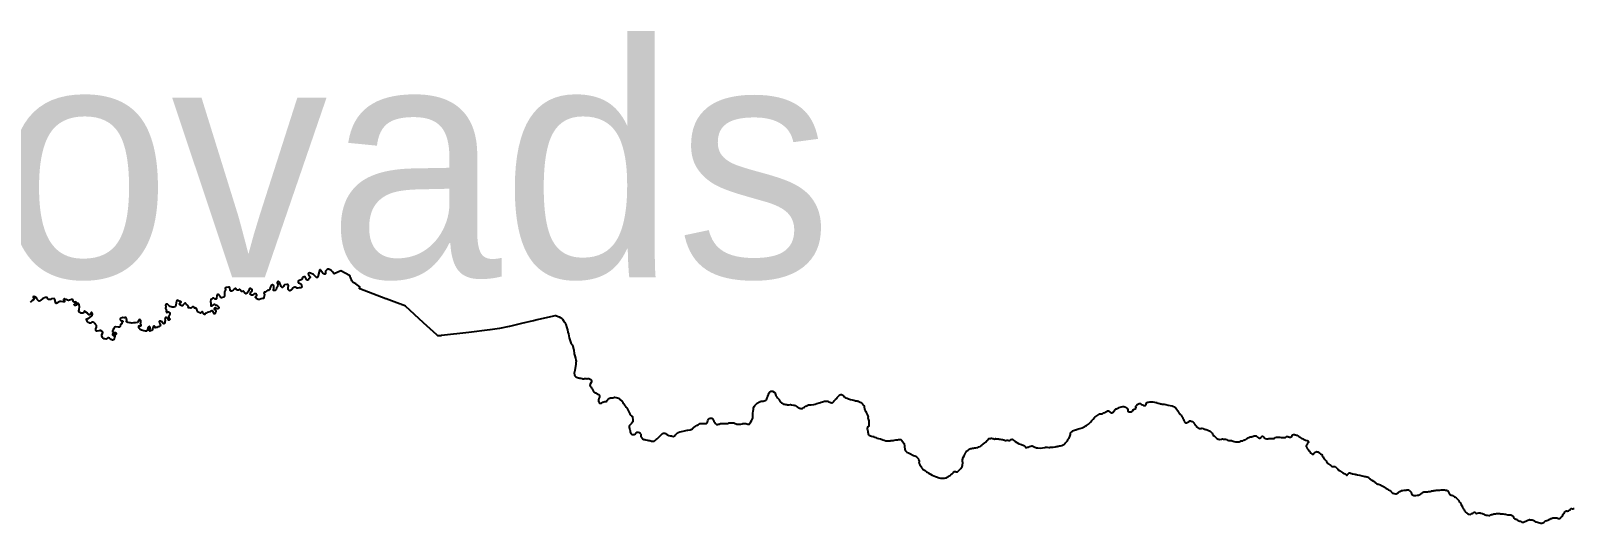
# Model space of a CAD drawing. Extents: x 293476 to 779698, y 145469 to 460400.
# Drawn here: x 377808 to 412090, y 250137 to 261069 of the extents above; entities that cross this region are included whole.
import ezdxf

# ---------------------------------------------------------------- set-up
doc = ezdxf.new("R2010")
doc.units = 0
doc.layers.add('Level 31', color=7, linetype='Continuous')
doc.layers.add('Level 57', color=7, linetype='Continuous')

msp = doc.modelspace()

# ---------------------------------------------------------------- linework, layer by layer
at = {"layer": 'Level 31'}
for points in [[(389470, 254746), (389451, 254742), (389451, 254742), (389420, 254735), (389417, 254734), (389415, 254734), (389058, 254651), (389056, 254650), (389054, 254650), (388974, 254631), (388972, 254631), (388969, 254630), (388709, 254570), (388707, 254569), (388705, 254569), (388437, 254507), (388435, 254506), (388433, 254505), (388219, 254457), (388217, 254456), (388215, 254456), (388007, 254432), (388005, 254431), (388002, 254431), (388002, 254431), (387536, 254373), (386930, 254302), (386912, 254300), (386854, 254294), (386852, 254294), (386850, 254295), (386850, 254295), (386824, 254317), (386529, 254583), (386128, 254957), (386098, 254971), (386036, 254996), (386030, 255001), (385998, 255005), (385996, 255005), (385993, 255006), (385697, 255119), (385695, 255120), (385693, 255121), (385114, 255342), (385111, 255343), (385109, 255344), (385105, 255345), (385114, 255387), (385023, 255450), (385023, 255450), (384969, 255479), (384959, 255490), (384941, 255515), (384932, 255540), (384918, 255560), (384912, 255586), (384902, 255599), (384900, 255620), (384896, 255621), (384894, 255627), (384891, 255627), (384891, 255632), (384891, 255634), (384888, 255634), (384888, 255634), (384886, 255635), (384886, 255635), (384884, 255636), (384692, 255743), (384546, 255671), (384503, 255723), (384491, 255736), (384482, 255746), (384475, 255752), (384458, 255763), (384449, 255767), (384434, 255772), (384422, 255775), (384402, 255776), (384391, 255771), (384382, 255765), (384353, 255730), (384350, 255715), (384351, 255696), (384349, 255673), (384344, 255666), (384330, 255665), (384312, 255670), (384292, 255689), (384245, 255755), (384239, 255759), (384229, 255761), (384220, 255757), (384216, 255751), (384193, 255633), (384181, 255603), (384174, 255594), (384164, 255591), (384152, 255593), (384110, 255639), (384084, 255657), (384019, 255689), (383995, 255692), (383983, 255691), (383975, 255688), (383971, 255677), (383974, 255661), (384008, 255617), (384013, 255607), (384013, 255598), (384006, 255584), (383989, 255573), (383984, 255568), (383968, 255538), (383962, 255533), (383954, 255532), (383934, 255549), (383926, 255566), (383912, 255593), (383901, 255604), (383877, 255607), (383858, 255603), (383849, 255599), (383843, 255591), (383837, 255572), (383834, 255554), (383829, 255545), (383815, 255538), (383769, 255527), (383758, 255521), (383749, 255514), (383742, 255496), (383748, 255481), (383755, 255475), (383777, 255466), (383803, 255451), (383809, 255445), (383815, 255435), (383820, 255422), (383824, 255378), (383822, 255367), (383814, 255362), (383801, 255365), (383793, 255362), (383778, 255363), (383766, 255362), (383737, 255358), (383735, 255357), (383735, 255357), (383732, 255356), (383732, 255356), (383730, 255356), (383730, 255356), (383728, 255356), (383721, 255355), (383700, 255367), (383682, 255375), (383670, 255377), (383650, 255373), (383640, 255368), (383631, 255360), (383607, 255328), (383593, 255313), (383573, 255300), (383564, 255297), (383557, 255298), (383547, 255303), (383539, 255310), (383526, 255329), (383524, 255359), (383529, 255411), (383522, 255426), (383512, 255438), (383504, 255440), (383492, 255439), (383441, 255428), (383428, 255414), (383417, 255392), (383408, 255379), (383398, 255369), (383391, 255367), (383379, 255374), (383372, 255384), (383366, 255395), (383346, 255455), (383340, 255467), (383324, 255490), (383315, 255498), (383306, 255502), (383294, 255501), (383284, 255494), (383281, 255489), (383281, 255472), (383292, 255434), (383289, 255394), (383285, 255383), (383265, 255353), (383258, 255329), (383248, 255317), (383225, 255302), (383211, 255300), (383201, 255303), (383197, 255313), (383198, 255328), (383205, 255355), (383207, 255373), (383206, 255389), (383203, 255400), (383193, 255420), (383186, 255427), (383173, 255429), (383158, 255424), (383145, 255415), (383136, 255402), (383130, 255387), (383126, 255359), (383119, 255336), (383113, 255325), (383099, 255308), (383094, 255306), (383080, 255310), (383071, 255308), (383047, 255294), (383023, 255267), (383001, 255266), (382992, 255263), (382987, 255259), (382985, 255253), (382985, 255243), (382994, 255217), (382994, 255205), (382986, 255150), (382980, 255134), (382974, 255126), (382966, 255122), (382951, 255124), (382927, 255121), (382886, 255104), (382870, 255102), (382856, 255104), (382844, 255111), (382830, 255121), (382822, 255133), (382805, 255141), (382796, 255150), (382794, 255157), (382795, 255163), (382807, 255173), (382825, 255186), (382829, 255191), (382828, 255207), (382823, 255217), (382817, 255222), (382803, 255227), (382771, 255226), (382752, 255218), (382734, 255203), (382724, 255201), (382706, 255203), (382694, 255208), (382688, 255215), (382682, 255228), (382684, 255243), (382695, 255264), (382716, 255284), (382720, 255294), (382723, 255311), (382722, 255323), (382716, 255333), (382695, 255351), (382682, 255351), (382672, 255346), (382652, 255314), (382640, 255289), (382611, 255245), (382600, 255234), (382584, 255229), (382574, 255233), (382561, 255244), (382537, 255276), (382529, 255285), (382521, 255286), (382495, 255280), (382489, 255281), (382479, 255285), (382472, 255293), (382458, 255319), (382452, 255324), (382442, 255326), (382434, 255324), (382417, 255311), (382395, 255313), (382377, 255322), (382366, 255340), (382362, 255344), (382357, 255344), (382338, 255338), (382325, 255332), (382302, 255313), (382279, 255298), (382264, 255292), (382252, 255292), (382240, 255297), (382236, 255303), (382225, 255368), (382220, 255377), (382209, 255380), (382196, 255380), (382154, 255372), (382133, 255366), (382127, 255361), (382124, 255356), (382125, 255348), (382137, 255329), (382133, 255318), (382109, 255276), (382106, 255245), (382108, 255181), (382103, 255170), (382093, 255158), (382046, 255138), (382023, 255157), (381977, 255211), (381967, 255216), (381959, 255215), (381946, 255208), (381940, 255198), (381931, 255126), (381928, 255117), (381923, 255109), (381905, 255110), (381892, 255120), (381875, 255130), (381857, 255132), (381846, 255127), (381826, 255113), (381807, 255106), (381803, 255101), (381796, 255057), (381805, 255019), (381803, 254979), (381808, 254962), (381815, 254960), (381832, 254966), (381865, 254987), (381878, 254998), (381888, 255001), (381898, 254995), (381908, 254981), (381928, 254975), (381957, 254960), (381975, 254944), (381981, 254936), (381982, 254924), (381980, 254909), (381976, 254902), (381970, 254898), (381954, 254897), (381928, 254901), (381897, 254916), (381891, 254915), (381885, 254910), (381880, 254899), (381881, 254891), (381883, 254887), (381908, 254865), (381916, 254843), (381915, 254835), (381906, 254805), (381901, 254797), (381891, 254788), (381886, 254785), (381880, 254788), (381858, 254836), (381849, 254846), (381837, 254850), (381826, 254850), (381808, 254844), (381785, 254827), (381753, 254822), (381722, 254813), (381701, 254800), (381689, 254791), (381673, 254773), (381661, 254769), (381650, 254778), (381638, 254794), (381631, 254820), (381621, 254828), (381612, 254830), (381606, 254828), (381601, 254825), (381587, 254807), (381575, 254803), (381560, 254806), (381521, 254821), (381515, 254827), (381512, 254847), (381503, 254849), (381499, 254852), (381499, 254868), (381494, 254878), (381487, 254903), (381481, 254911), (381473, 254916), (381449, 254911), (381440, 254912), (381420, 254938), (381414, 254941), (381404, 254942), (381395, 254938), (381374, 254917), (381358, 254911), (381321, 254915), (381309, 254922), (381301, 254934), (381306, 254952), (381301, 254964), (381288, 254976), (381264, 254991), (381253, 255004), (381247, 255016), (381239, 255021), (381229, 255022), (381219, 255018), (381187, 254975), (381178, 254966), (381171, 254962), (381159, 254963), (381120, 254984), (381115, 254987), (381113, 254993), (381114, 255016), (381126, 255033), (381135, 255039), (381147, 255043), (381148, 255047), (381147, 255053), (381139, 255061), (381117, 255062), (381088, 255075), (381075, 255085), (381058, 255084), (381048, 255078), (381039, 255060), (381035, 255031), (381029, 254977), (381021, 254951), (381009, 254941), (380982, 254935), (380966, 254933), (380948, 254935), (380924, 254940), (380904, 254948), (380880, 254962), (380858, 254982), (380848, 254996), (380842, 254999), (380834, 255000), (380820, 254997), (380805, 254989), (380802, 254979), (380802, 254969), (380807, 254955), (380809, 254943), (380807, 254934), (380801, 254921), (380800, 254909), (380813, 254886), (380816, 254875), (380818, 254855), (380814, 254840), (380816, 254831), (380824, 254820), (380833, 254816), (380841, 254819), (380859, 254832), (380864, 254832), (380870, 254827), (380875, 254818), (380884, 254812), (380892, 254792), (380892, 254777), (380887, 254761), (380871, 254734), (380868, 254718), (380874, 254697), (380892, 254671), (380893, 254665), (380891, 254656), (380882, 254644), (380875, 254643), (380867, 254644), (380856, 254653), (380847, 254680), (380830, 254698), (380816, 254704), (380803, 254703), (380798, 254700), (380788, 254689), (380784, 254678), (380788, 254634), (380785, 254612), (380787, 254593), (380786, 254580), (380784, 254575), (380779, 254570), (380763, 254565), (380747, 254574), (380732, 254594), (380721, 254604), (380686, 254621), (380675, 254623), (380666, 254621), (380657, 254613), (380657, 254602), (380662, 254590), (380668, 254582), (380678, 254565), (380683, 254550), (380685, 254534), (380682, 254517), (380665, 254502), (380653, 254498), (380639, 254499), (380627, 254493), (380613, 254482), (380585, 254478), (380569, 254472), (380566, 254473), (380564, 254477), (380569, 254489), (380565, 254507), (380555, 254514), (380545, 254514), (380536, 254509), (380525, 254492), (380520, 254478), (380512, 254443), (380506, 254431), (380488, 254417), (380462, 254405), (380451, 254403), (380441, 254406), (380439, 254411), (380455, 254462), (380457, 254482), (380454, 254493), (380451, 254499), (380442, 254502), (380432, 254501), (380418, 254492), (380413, 254487), (380400, 254434), (380391, 254416), (380375, 254403), (380357, 254401), (380317, 254405), (380263, 254421), (380236, 254439), (380211, 254464), (380206, 254489), (380205, 254509), (380207, 254518), (380211, 254520), (380219, 254522), (380246, 254517), (380255, 254523), (380259, 254535), (380257, 254544), (380243, 254559), (380242, 254565), (380249, 254596), (380252, 254624), (380247, 254638), (380232, 254652), (380218, 254656), (380211, 254654), (380205, 254649), (380185, 254599), (380173, 254592), (380132, 254585), (380087, 254582), (380051, 254580), (380024, 254582), (380024, 254582), (380004, 254584), (379960, 254594), (379931, 254607), (379929, 254622), (379943, 254637), (379941, 254653), (379935, 254664), (379935, 254676), (379931, 254684), (379923, 254693), (379910, 254701), (379900, 254703), (379889, 254694), (379883, 254693), (379847, 254700), (379835, 254699), (379808, 254686), (379793, 254668), (379790, 254660), (379790, 254652), (379796, 254641), (379803, 254635), (379820, 254628), (379829, 254626), (379845, 254627), (379849, 254620), (379847, 254611), (379838, 254603), (379831, 254593), (379826, 254560), (379821, 254554), (379806, 254553), (379798, 254546), (379790, 254506), (379777, 254492), (379766, 254489), (379757, 254490), (379689, 254499), (379678, 254495), (379652, 254462), (379627, 254423), (379619, 254406), (379618, 254395), (379622, 254388), (379630, 254383), (379644, 254378), (379674, 254374), (379685, 254370), (379692, 254363), (379704, 254348), (379706, 254341), (379705, 254333), (379697, 254325), (379685, 254324), (379641, 254348), (379630, 254345), (379623, 254337), (379620, 254330), (379622, 254321), (379636, 254305), (379646, 254304), (379660, 254308), (379671, 254302), (379673, 254291), (379667, 254270), (379658, 254226), (379653, 254216), (379648, 254211), (379637, 254205), (379628, 254203), (379618, 254203), (379595, 254213), (379551, 254244), (379531, 254254), (379516, 254251), (379494, 254230), (379481, 254226), (379449, 254229), (379435, 254233), (379405, 254249), (379396, 254261), (379383, 254297), (379381, 254308), (379384, 254323), (379407, 254365), (379408, 254371), (379403, 254381), (379393, 254393), (379357, 254417), (379348, 254417), (379326, 254410), (379277, 254402), (379269, 254403), (379260, 254411), (379253, 254423), (379250, 254441), (379253, 254455), (379267, 254488), (379267, 254520), (379263, 254527), (379251, 254538), (379244, 254549), (379227, 254569), (379207, 254589), (379187, 254597), (379172, 254600), (379163, 254599), (379156, 254596), (379142, 254580), (379129, 254578), (379111, 254580), (379100, 254583), (379084, 254592), (379066, 254610), (379057, 254624), (379050, 254641), (379045, 254668), (379047, 254674), (379051, 254677), (379065, 254682), (379079, 254680), (379091, 254683), (379157, 254735), (379167, 254751), (379177, 254780), (379173, 254797), (379162, 254813), (379154, 254817), (379148, 254815), (379140, 254803), (379126, 254770), (379119, 254765), (379110, 254767), (379096, 254766), (379088, 254768), (379077, 254785), (379063, 254797), (379009, 254839), (378999, 254844), (378992, 254843), (378988, 254839), (378974, 254810), (378965, 254803), (378945, 254799), (378921, 254801), (378908, 254805), (378892, 254814), (378882, 254823), (378878, 254828), (378875, 254837), (378874, 254855), (378878, 254871), (378886, 254949), (378883, 254976), (378877, 254987), (378857, 255012), (378837, 255021), (378833, 255017), (378832, 254993), (378828, 254983), (378824, 254980), (378801, 254971), (378793, 254970), (378784, 254970), (378774, 254977), (378771, 254983), (378772, 254989), (378810, 255030), (378815, 255038), (378815, 255042), (378812, 255046), (378807, 255048), (378788, 255045), (378769, 255047), (378755, 255051), (378750, 255056), (378747, 255063), (378744, 255091), (378738, 255097), (378728, 255101), (378709, 255101), (378694, 255097), (378669, 255087), (378644, 255082), (378623, 255087), (378591, 255105), (378580, 255107), (378557, 255118), (378550, 255119), (378544, 255115), (378536, 255103), (378553, 255075), (378555, 255061), (378552, 255053), (378527, 255053), (378482, 255061), (378453, 255061), (378437, 255055), (378415, 255043), (378385, 255021), (378368, 255018), (378362, 255020), (378360, 255023), (378337, 255107), (378331, 255117), (378325, 255122), (378269, 255118), (378246, 255106), (378229, 255101), (378215, 255101), (378205, 255105), (378188, 255119), (378176, 255136), (378166, 255145), (378155, 255150), (378135, 255150), (378113, 255142), (378075, 255123), (378028, 255092), (378008, 255075), (377998, 255070), (377991, 255070), (377977, 255073), (377960, 255086), (377951, 255100), (377937, 255131), (377923, 255148), (377894, 255162), (377872, 255167), (377861, 255160), (377859, 255154), (377860, 255150), (377885, 255131), (377885, 255124), (377876, 255106), (377867, 255098), (377829, 255076), (377811, 255062), (377790, 255043)], [(389470, 254746), (389520, 254725), (389541, 254716), (389577, 254697), (389599, 254683), (389618, 254663), (389655, 254609), (389669, 254590), (389688, 254545), (389712, 254477), (389728, 254428), (389739, 254379), (389747, 254340), (389756, 254300), (389769, 254253), (389779, 254211), (389789, 254184), (389813, 254122), (389829, 254099), (389842, 254082), (389845, 254070), (389848, 254056), (389852, 254034), (389853, 254024), (389861, 254009), (389864, 254000), (389867, 253987), (389871, 253960), (389876, 253922), (389878, 253895), (389892, 253854), (389905, 253804), (389916, 253757), (389918, 253736), (389916, 253695), (389915, 253687), (389911, 253660), (389910, 253646), (389908, 253638), (389905, 253611), (389900, 253578), (389892, 253529), (389883, 253499), (389880, 253471), (389880, 253454), (389881, 253443), (389885, 253424), (389891, 253408), (389904, 253393), (389912, 253387), (389927, 253380), (389948, 253371), (389970, 253361), (389973, 253361), (389986, 253360), (389995, 253359), (390022, 253355), (390057, 253348), (390070, 253345), (390075, 253344), (390088, 253344), (390097, 253345), (390106, 253347), (390119, 253349), (390146, 253346), (390163, 253345), (390183, 253349), (390193, 253349), (390206, 253347), (390219, 253345), (390233, 253337), (390248, 253324), (390257, 253315), (390262, 253307), (390263, 253297), (390263, 253288), (390263, 253280), (390259, 253272), (390251, 253257), (390231, 253223), (390229, 253219), (390228, 253211), (390227, 253202), (390228, 253195), (390229, 253191), (390235, 253180), (390251, 253153), (390264, 253137), (390275, 253117), (390289, 253090), (390296, 253076), (390301, 253070), (390313, 253056), (390330, 253042), (390337, 253038), (390352, 253033), (390359, 253030), (390372, 253024), (390382, 253016), (390393, 253008), (390400, 253003), (390404, 252999), (390424, 252992), (390425, 252992), (390433, 252981), (390437, 252974), (390438, 252973), (390439, 252947), (390438, 252930), (390435, 252922), (390428, 252904), (390421, 252892), (390419, 252887), (390417, 252873), (390418, 252854), (390419, 252842), (390425, 252822), (390428, 252817), (390432, 252809), (390440, 252804), (390453, 252801), (390460, 252800), (390477, 252801), (390492, 252807), (390517, 252822), (390539, 252832), (390560, 252838), (390566, 252838), (390575, 252838), (390588, 252839), (390591, 252840), (390601, 252849), (390607, 252857), (390613, 252864), (390621, 252875), (390634, 252892), (390638, 252896), (390645, 252901), (390659, 252909), (390673, 252913), (390687, 252916), (390735, 252920), (390755, 252929), (390771, 252934), (390775, 252934), (390800, 252930), (390811, 252927), (390841, 252920), (390880, 252901), (390885, 252894), (390890, 252888), (390894, 252883), (390899, 252878), (390905, 252873), (390918, 252865), (390925, 252858), (390935, 252846), (390947, 252832), (390961, 252814), (390975, 252790), (390979, 252782), (390986, 252770), (390993, 252757), (391001, 252749), (391007, 252742), (391016, 252732), (391035, 252712), (391046, 252698), (391055, 252685), (391070, 252655), (391082, 252626), (391089, 252611), (391103, 252580), (391113, 252564), (391136, 252537), (391153, 252521), (391166, 252509), (391169, 252502), (391171, 252482), (391179, 252441), (391182, 252415), (391182, 252411), (391178, 252393), (391177, 252389), (391171, 252377), (391153, 252351), (391128, 252328), (391111, 252314), (391104, 252305), (391099, 252297), (391095, 252286), (391096, 252277), (391099, 252263), (391105, 252237), (391107, 252228), (391111, 252215), (391117, 252189), (391119, 252180), (391122, 252167), (391128, 252140), (391133, 252132), (391136, 252127), (391143, 252117), (391149, 252111), (391159, 252106), (391166, 252104), (391187, 252102), (391196, 252103), (391207, 252105), (391222, 252113), (391239, 252123), (391251, 252135), (391264, 252147), (391272, 252155), (391280, 252158), (391286, 252158), (391301, 252158), (391327, 252152), (391331, 252149), (391336, 252138), (391345, 252125), (391355, 252116), (391360, 252107), (391362, 252099), (391361, 252089), (391360, 252072), (391360, 252059), (391364, 252049), (391371, 252040), (391379, 252029), (391389, 252019), (391397, 252012), (391412, 252003), (391426, 251997), (391445, 251991), (391468, 251986), (391497, 251982), (391515, 251978), (391536, 251973), (391554, 251969), (391579, 251961), (391588, 251958), (391601, 251956), (391624, 251954), (391628, 251955), (391637, 251957), (391650, 251960), (391674, 251972), (391684, 251980), (391699, 251991), (391722, 252009), (391744, 252029), (391767, 252051), (391781, 252067), (391798, 252083), (391803, 252089), (391816, 252104), (391822, 252112), (391832, 252121), (391839, 252125), (391847, 252131), (391855, 252135), (391869, 252137), (391881, 252136), (391891, 252133), (391903, 252125), (391934, 252105), (391967, 252087), (391983, 252083), (392006, 252079), (392034, 252073), (392042, 252072), (392050, 252069), (392053, 252066), (392080, 252060), (392088, 252062), (392101, 252068), (392108, 252072), (392120, 252086), (392126, 252093), (392135, 252103), (392153, 252123), (392173, 252141), (392179, 252145), (392187, 252149), (392224, 252163), (392262, 252171), (392300, 252178), (392328, 252187), (392358, 252195), (392390, 252202), (392404, 252205), (392444, 252209), (392457, 252210), (392469, 252213), (392480, 252218), (392490, 252222), (392505, 252234), (392511, 252242), (392518, 252250), (392525, 252256), (392530, 252260), (392536, 252264), (392562, 252280), (392586, 252296), (392609, 252310), (392617, 252315), (392628, 252322), (392651, 252336), (392659, 252341), (392671, 252347), (392683, 252350), (392698, 252349), (392729, 252347), (392758, 252346), (392782, 252346), (392807, 252349), (392816, 252353), (392830, 252364), (392836, 252376), (392848, 252414), (392855, 252428), (392859, 252443), (392862, 252449), (392878, 252459), (392901, 252470), (392916, 252466), (392926, 252468), (392935, 252466), (392947, 252460), (392960, 252443), (392973, 252419), (392982, 252401), (393003, 252371), (393015, 252353), (393029, 252334), (393032, 252332), (393040, 252328), (393053, 252326), (393063, 252326), (393079, 252331), (393088, 252334), (393100, 252338), (393126, 252346), (393157, 252350), (393231, 252349), (393278, 252349), (393294, 252353), (393319, 252361), (393331, 252363), (393338, 252364), (393362, 252363), (393389, 252361), (393405, 252364), (393427, 252363), (393438, 252359), (393453, 252351), (393472, 252340), (393489, 252336), (393517, 252332), (393536, 252332), (393549, 252333), (393576, 252337), (393609, 252345), (393624, 252351), (393641, 252352), (393662, 252351), (393692, 252349), (393709, 252345), (393735, 252338), (393744, 252336), (393757, 252333), (393760, 252332), (393770, 252332), (393777, 252343), (393782, 252351), (393789, 252363), (393803, 252386), (393822, 252421), (393836, 252454), (393842, 252473), (393846, 252495), (393848, 252515), (393846, 252557), (393846, 252570), (393855, 252630), (393860, 252661), (393862, 252689), (393869, 252710), (393875, 252729), (393892, 252751), (393904, 252764), (393924, 252783), (393945, 252799), (393957, 252807), (393964, 252812), (393987, 252826), (393998, 252834), (394006, 252838), (394012, 252841), (394031, 252847), (394045, 252848), (394076, 252844), (394096, 252852), (394118, 252861), (394132, 252867), (394139, 252875), (394154, 252896), (394166, 252918), (394173, 252936), (394176, 252952), (394181, 252970), (394193, 252997), (394212, 253031), (394225, 253051), (394229, 253058), (394236, 253063), (394244, 253067), (394259, 253069), (394272, 253068), (394286, 253064), (394320, 253048), (394337, 253037), (394343, 253029), (394345, 253018), (394351, 252994), (394355, 252974), (394359, 252964), (394368, 252949), (394376, 252940), (394395, 252921), (394401, 252915), (394411, 252905), (394427, 252883), (394432, 252876), (394440, 252865), (394455, 252843), (394468, 252824), (394475, 252818), (394485, 252809), (394507, 252798), (394523, 252788), (394537, 252782), (394555, 252777), (394578, 252774), (394600, 252768), (394616, 252766), (394633, 252765), (394656, 252766), (394682, 252768), (394708, 252764), (394749, 252757), (394767, 252753), (394786, 252746), (394805, 252734), (394834, 252717), (394881, 252690), (394891, 252687), (394910, 252684), (394937, 252683), (394950, 252686), (394959, 252689), (394982, 252702), (394993, 252710), (395000, 252716), (395021, 252733), (395045, 252745), (395053, 252749), (395066, 252754), (395085, 252761), (395091, 252763), (395100, 252764), (395113, 252765), (395140, 252767), (395203, 252773), (395227, 252778), (395269, 252791), (395317, 252809), (395350, 252819), (395367, 252823), (395392, 252828), (395438, 252842), (395460, 252844), (395465, 252843), (395479, 252843), (395488, 252843), (395515, 252842), (395527, 252837), (395535, 252833), (395559, 252820), (395569, 252816), (395580, 252813), (395598, 252810), (395608, 252811), (395614, 252813), (395619, 252816), (395627, 252823), (395636, 252831), (395642, 252837), (395652, 252853), (395658, 252860), (395668, 252868), (395673, 252873), (395686, 252888), (395692, 252895), (395701, 252905), (395718, 252926), (395740, 252952), (395753, 252966), (395767, 252974), (395783, 252984), (395799, 252990), (395815, 252990), (395829, 252988), (395841, 252981), (395856, 252966), (395877, 252944), (395895, 252926), (395912, 252917), (395939, 252910), (395972, 252900), (396016, 252886), (396049, 252875), (396089, 252864), (396115, 252857), (396128, 252855), (396137, 252855), (396154, 252855), (396162, 252854), (396164, 252853), (396176, 252847), (396184, 252844), (396209, 252833), (396230, 252823), (396245, 252814), (396266, 252798), (396285, 252783), (396299, 252767), (396312, 252748), (396318, 252735), (396320, 252724), (396320, 252712), (396324, 252684), (396325, 252670), (396342, 252639), (396356, 252618), (396364, 252595), (396390, 252534), (396401, 252511), (396405, 252498), (396406, 252490), (396403, 252479), (396400, 252466), (396405, 252454), (396417, 252429), (396424, 252409), (396425, 252400), (396426, 252382), (396426, 252373), (396426, 252360), (396426, 252347), (396424, 252333), (396422, 252324), (396420, 252311), (396419, 252303), (396413, 252285), (396404, 252274), (396396, 252265), (396391, 252258), (396388, 252248), (396388, 252234), (396393, 252212), (396398, 252181), (396403, 252153), (396408, 252136), (396411, 252120), (396421, 252101), (396431, 252092), (396463, 252075), (396483, 252066), (396510, 252063), (396532, 252062), (396542, 252057), (396558, 252047), (396576, 252037), (396597, 252027), (396608, 252022), (396634, 252016), (396678, 252007), (396734, 251987), (396766, 251976), (396797, 251968), (396830, 251961), (396864, 251961), (396891, 251967), (396899, 251968), (396913, 251970), (396940, 251971), (396949, 251972), (396962, 251973), (396988, 251980), (397021, 251983), (397057, 251989), (397084, 251993), (397098, 251996), (397113, 251996), (397121, 251995), (397133, 251992), (397146, 251982), (397157, 251973), (397173, 251951), (397199, 251915), (397206, 251904), (397209, 251893), (397212, 251863), (397215, 251821), (397219, 251795), (397223, 251771), (397224, 251767), (397227, 251762), (397230, 251754), (397235, 251745), (397241, 251738), (397270, 251716), (397301, 251697), (397347, 251675), (397363, 251666), (397377, 251657), (397385, 251652), (397397, 251647), (397418, 251641), (397443, 251632), (397460, 251624), (397482, 251609), (397489, 251603), (397498, 251593), (397515, 251572), (397521, 251565), (397528, 251554), (397529, 251553), (397537, 251528), (397539, 251519), (397538, 251508), (397537, 251500), (397536, 251493), (397536, 251484), (397537, 251479), (397543, 251460), (397547, 251448), (397555, 251433), (397576, 251401), (397588, 251381), (397606, 251356), (397627, 251330), (397645, 251318), (397671, 251302), (397687, 251290), (397704, 251277), (397719, 251266), (397737, 251255), (397831, 251199), (397867, 251186), (397901, 251173), (397929, 251162), (397987, 251145), (398013, 251139), (398064, 251134), (398104, 251137), (398131, 251142), (398139, 251144), (398152, 251149), (398158, 251152), (398176, 251162), (398183, 251167), (398195, 251173), (398216, 251190), (398226, 251197), (398235, 251202), (398244, 251207), (398271, 251229), (398290, 251245), (398305, 251264), (398312, 251273), (398321, 251281), (398333, 251284), (398341, 251285), (398348, 251284), (398359, 251279), (398368, 251273), (398391, 251275), (398412, 251295), (398444, 251331), (398466, 251350), (398483, 251372), (398493, 251394), (398502, 251420), (398504, 251433), (398505, 251442), (398509, 251469), (398510, 251482), (398508, 251491), (398505, 251504), (398505, 251518), (398506, 251543), (398516, 251593), (398538, 251631), (398546, 251647), (398552, 251664), (398565, 251690), (398581, 251714), (398591, 251729), (398603, 251743), (398630, 251760), (398651, 251778), (398666, 251786), (398685, 251792), (398702, 251794), (398728, 251799), (398737, 251801), (398750, 251804), (398771, 251808), (398777, 251809), (398786, 251810), (398799, 251812), (398826, 251815), (398841, 251820), (398867, 251831), (398896, 251842), (398908, 251850), (398920, 251860), (398933, 251868), (398942, 251874), (398963, 251891), (398969, 251897), (398998, 251918), (399009, 251928), (399025, 251941), (399035, 251949), (399047, 251960), (399053, 251969), (399060, 251980), (399065, 251987), (399080, 252010), (399090, 252018), (399099, 252018), (399126, 252019), (399138, 252024), (399153, 252021), (399164, 252017), (399188, 252013), (399213, 252005), (399226, 252011), (399234, 252013), (399253, 252008), (399266, 252008), (399291, 252008), (399302, 252007), (399317, 252002), (399326, 252001), (399340, 251999), (399366, 251995), (399375, 251994), (399389, 251992), (399415, 251988), (399424, 251986), (399437, 251982), (399455, 251974), (399462, 251973), (399471, 251975), (399484, 251978), (399485, 251979), (399511, 251976), (399533, 251973), (399544, 251973), (399561, 251981), (399572, 251990), (399577, 251994), (399580, 251996), (399585, 251997), (399605, 252000), (399620, 251996), (399629, 251989), (399647, 251974), (399663, 251959), (399674, 251951), (399710, 251930), (399749, 251907), (399764, 251900), (399812, 251880), (399865, 251858), (399878, 251851), (399887, 251839), (399899, 251824), (399901, 251822), (399906, 251820), (399924, 251820), (399938, 251821), (399947, 251823), (399961, 251826), (399973, 251829), (399986, 251833), (399994, 251836), (400020, 251844), (400042, 251852), (400046, 251852), (400055, 251853), (400066, 251848), (400080, 251837), (400089, 251833), (400097, 251829), (400109, 251824), (400135, 251815), (400143, 251812), (400179, 251807), (400239, 251803), (400281, 251806), (400330, 251818), (400348, 251823), (400369, 251825), (400386, 251824), (400422, 251818), (400433, 251817), (400453, 251821), (400487, 251823), (400515, 251824), (400560, 251831), (400585, 251837), (400611, 251841), (400620, 251843), (400634, 251845), (400660, 251850), (400669, 251851), (400682, 251854), (400708, 251861), (400755, 251881), (400764, 251886), (400777, 251895), (400785, 251904), (400793, 251920), (400812, 251941), (400833, 251968), (400844, 251987), (400849, 251997), (400856, 252008), (400871, 252026), (400882, 252046), (400887, 252060), (400902, 252102), (400901, 252130), (400905, 252142), (400915, 252154), (400930, 252170), (400943, 252179), (400950, 252183), (400988, 252198), (401013, 252207), (401022, 252210), (401034, 252215), (401060, 252222), (401069, 252225), (401082, 252229), (401108, 252236), (401161, 252251), (401193, 252266), (401217, 252280), (401241, 252296), (401259, 252307), (401299, 252335), (401318, 252353), (401350, 252381), (401378, 252414), (401404, 252444), (401436, 252480), (401445, 252489), (401462, 252502), (401528, 252551), (401546, 252562), (401552, 252562), (401561, 252563), (401574, 252564), (401599, 252566), (401601, 252567), (401610, 252569), (401622, 252574), (401646, 252587), (401679, 252603), (401687, 252609), (401716, 252625), (401726, 252630), (401736, 252633), (401750, 252633), (401763, 252627), (401776, 252612), (401790, 252600), (401800, 252594), (401816, 252589), (401828, 252590), (401834, 252592), (401847, 252602), (401866, 252624), (401891, 252659), (401908, 252673), (401920, 252675), (401929, 252677), (401937, 252681), (401951, 252687), (401965, 252698), (401977, 252704), (402025, 252719), (402064, 252727), (402090, 252725), (402108, 252721), (402115, 252717), (402123, 252712), (402134, 252704), (402157, 252690), (402165, 252685), (402170, 252673), (402174, 252662), (402175, 252647), (402176, 252635), (402178, 252624), (402183, 252618), (402202, 252610), (402211, 252609), (402233, 252606), (402251, 252609), (402267, 252616), (402290, 252632), (402295, 252640), (402296, 252652), (402298, 252657), (402305, 252662), (402317, 252667), (402342, 252678), (402350, 252683), (402357, 252694), (402358, 252698), (402356, 252721), (402355, 252731), (402366, 252749), (402385, 252769), (402395, 252777), (402411, 252785), (402426, 252791), (402433, 252792), (402448, 252793), (402458, 252791), (402462, 252788), (402469, 252778), (402473, 252775), (402498, 252763), (402526, 252752), (402541, 252747), (402567, 252748), (402577, 252753), (402581, 252766), (402583, 252778), (402585, 252791), (402587, 252802), (402595, 252814), (402604, 252817), (402617, 252821), (402633, 252825), (402662, 252831), (402684, 252834), (402714, 252832), (402734, 252830), (402770, 252821), (402800, 252815), (402817, 252814), (402825, 252811), (402851, 252801), (402877, 252794), (402886, 252792), (402899, 252789), (402926, 252784), (402934, 252782), (402948, 252780), (402975, 252777), (402982, 252776), (403018, 252769), (403075, 252758), (403116, 252749), (403157, 252739), (403179, 252731), (403211, 252717), (403220, 252712), (403233, 252704), (403252, 252681), (403265, 252662), (403284, 252634), (403297, 252612), (403304, 252601), (403312, 252591), (403328, 252563), (403338, 252552), (403358, 252531), (403369, 252518), (403375, 252506), (403383, 252491), (403389, 252482), (403395, 252465), (403398, 252457), (403407, 252444), (403410, 252438), (403417, 252419), (403420, 252411), (403425, 252398), (403433, 252385), (403442, 252378), (403449, 252372), (403461, 252366), (403462, 252366), (403477, 252364), (403487, 252367), (403491, 252369), (403526, 252390), (403536, 252396), (403549, 252406), (403562, 252410), (403574, 252407), (403585, 252402), (403603, 252392), (403625, 252378), (403633, 252372), (403645, 252360), (403666, 252334), (403680, 252314), (403695, 252299), (403711, 252279), (403720, 252269), (403728, 252263), (403741, 252255), (403755, 252246), (403771, 252241), (403783, 252240), (403806, 252242), (403820, 252243), (403846, 252235), (403854, 252232), (403867, 252228), (403877, 252225), (403893, 252220), (403902, 252218), (403915, 252215)], [(403915, 252215), (403941, 252208), (403970, 252197), (403990, 252190), (404007, 252178), (404035, 252149), (404039, 252142), (404046, 252133), (404053, 252123), (404055, 252116), (404064, 252102), (404069, 252096), (404074, 252088), (404075, 252086), (404090, 252073), (404141, 252030), (404154, 252019), (404179, 252005), (404201, 251998), (404212, 251996), (404255, 252003), (404280, 252006), (404303, 252004), (404325, 252005), (404346, 251999), (404368, 251991), (404393, 251982), (404402, 251979), (404414, 251975), (404441, 251973), (404450, 251972), (404464, 251971), (404478, 251970), (404490, 251964), (404514, 251954), (404541, 251946), (404564, 251940), (404591, 251942), (404617, 251944), (404650, 251943), (404662, 251946), (404675, 251954), (404686, 251963), (404693, 251966), (404697, 251966), (404703, 251964), (404712, 251961), (404715, 251961), (404726, 251963), (404731, 251965), (404750, 251976), (404765, 251985), (404794, 251997), (404808, 252002), (404821, 252014), (404831, 252025), (404839, 252028), (404862, 252040), (404896, 252050), (404922, 252056), (404936, 252060), (404944, 252062), (404970, 252068), (404983, 252072), (404992, 252074), (404997, 252075), (405019, 252077), (405030, 252073), (405041, 252063), (405048, 252057), (405059, 252049), (405081, 252034), (405089, 252029), (405102, 252027), (405110, 252025), (405121, 252028), (405127, 252033), (405135, 252038), (405141, 252047), (405146, 252055), (405151, 252061), (405157, 252065), (405163, 252067), (405171, 252069), (405178, 252067), (405185, 252064), (405192, 252057), (405198, 252048), (405207, 252034), (405217, 252022), (405227, 252016), (405254, 252008), (405257, 252008), (405285, 252010), (405308, 252013), (405318, 252013), (405358, 252013), (405390, 252014), (405407, 252015), (405422, 252017), (405433, 252022), (405454, 252039), (405458, 252042), (405476, 252047), (405490, 252048), (405523, 252049), (405540, 252046), (405553, 252043), (405580, 252038), (405588, 252037), (405602, 252037), (405612, 252037), (405629, 252038), (405638, 252038), (405651, 252039), (405666, 252040), (405677, 252042), (405678, 252043), (405684, 252049), (405702, 252059), (405714, 252063), (405725, 252063), (405733, 252061), (405739, 252056), (405748, 252053), (405756, 252051), (405767, 252048), (405780, 252048), (405790, 252049), (405803, 252054), (405817, 252062), (405824, 252075), (405829, 252088), (405836, 252095), (405856, 252102), (405864, 252103), (405876, 252102), (405896, 252100), (405901, 252098), (405911, 252096), (405918, 252094), (405932, 252087), (405952, 252074), (405975, 252060), (405983, 252056), (405995, 252049), (405999, 252047), (406017, 252034), (406025, 252029), (406036, 252022), (406060, 252009), (406089, 251994), (406105, 251986), (406125, 251978), (406154, 251974), (406161, 251973), (406171, 251968), (406175, 251963), (406181, 251951), (406187, 251938), (406188, 251934), (406189, 251931), (406186, 251925), (406184, 251923), (406178, 251917), (406170, 251910), (406167, 251906), (406163, 251897), (406161, 251893), (406150, 251879), (406142, 251868), (406137, 251859), (406137, 251852), (406137, 251845), (406140, 251831), (406142, 251825), (406151, 251808), (406159, 251796), (406179, 251769), (406210, 251736), (406220, 251719), (406223, 251713), (406240, 251694), (406261, 251676), (406269, 251672), (406281, 251667), (406288, 251667), (406296, 251671), (406304, 251679), (406310, 251686), (406319, 251696), (406324, 251701), (406342, 251710), (406363, 251720), (406372, 251724), (406385, 251723), (406397, 251719), (406416, 251709), (406433, 251696), (406450, 251684), (406457, 251679), (406468, 251672), (406478, 251665), (406486, 251658), (406490, 251647), (406490, 251643), (406490, 251637), (406490, 251632), (406496, 251625), (406501, 251620), (406512, 251611), (406518, 251606), (406526, 251593), (406552, 251550), (406559, 251540), (406579, 251518), (406591, 251503), (406602, 251486), (406619, 251464), (406639, 251445), (406661, 251430), (406685, 251413), (406706, 251398), (406720, 251393), (406732, 251395), (406741, 251397), (406755, 251398), (406777, 251395), (406781, 251393), (406789, 251389), (406799, 251380), (406816, 251360), (406831, 251339), (406840, 251328), (406850, 251319), (406882, 251299), (406953, 251256), (406994, 251232), (407019, 251215), (407035, 251203), (407042, 251202), (407050, 251205), (407059, 251215), (407075, 251236), (407076, 251236), (407082, 251242), (407093, 251251), (407105, 251253), (407119, 251249), (407155, 251236), (407164, 251234), (407173, 251235), (407210, 251226), (407225, 251221), (407239, 251220), (407253, 251219), (407279, 251212), (407326, 251200), (407378, 251188), (407422, 251178), (407441, 251175), (407468, 251169), (407481, 251166), (407490, 251164), (407513, 251159), (407516, 251157), (407521, 251146), (407526, 251139), (407527, 251138), (407548, 251123), (407566, 251112), (407574, 251104), (407583, 251097), (407599, 251091), (407633, 251067), (407673, 251040), (407683, 251033), (407690, 251027), (407697, 251022), (407702, 251019), (407730, 251005), (407744, 251002), (407767, 250998), (407785, 250989), (407799, 250982), (407822, 250968), (407833, 250961), (407841, 250956), (407864, 250942), (407875, 250935), (407883, 250930), (407906, 250916), (407925, 250903), (407951, 250889), (407970, 250879), (408002, 250859), (408017, 250847), (408027, 250833), (408033, 250824), (408046, 250812), (408056, 250805), (408073, 250799), (408092, 250794), (408120, 250789), (408145, 250790), (408154, 250796), (408165, 250803), (408175, 250811), (408187, 250819), (408218, 250842), (408230, 250850), (408246, 250857), (408258, 250861), (408282, 250865), (408315, 250868), (408362, 250871), (408375, 250876), (408388, 250879), (408401, 250875), (408425, 250862), (408433, 250858), (408444, 250850), (408458, 250839), (408463, 250832), (408468, 250824), (408472, 250812), (408473, 250809), (408481, 250786), (408487, 250775), (408499, 250764), (408510, 250757), (408516, 250756), (408532, 250753), (408554, 250751), (408571, 250753), (408607, 250757), (408634, 250761), (408660, 250770), (408669, 250774), (408679, 250780), (408683, 250787), (408693, 250792), (408706, 250805), (408718, 250815), (408733, 250824), (408751, 250831), (408759, 250832), (408767, 250833), (408781, 250832), (408808, 250830), (408817, 250829), (408830, 250829), (408856, 250836), (408889, 250842), (408914, 250848), (408924, 250852), (408956, 250856), (408970, 250859), (408986, 250862), (409004, 250865), (409024, 250867), (409058, 250868), (409071, 250869), (409107, 250872), (409138, 250874), (409158, 250875), (409178, 250875), (409205, 250874), (409218, 250873), (409227, 250872), (409253, 250868), (409254, 250867), (409266, 250863), (409275, 250860), (409283, 250857), (409294, 250842), (409305, 250810), (409313, 250794), (409317, 250786), (409322, 250778), (409334, 250770), (409346, 250764), (409362, 250758), (409376, 250755), (409386, 250751), (409412, 250732), (409431, 250722), (409446, 250714), (409472, 250695), (409499, 250672), (409517, 250652), (409526, 250642), (409531, 250635), (409545, 250612), (409552, 250600), (409556, 250592), (409570, 250569), (409576, 250559), (409607, 250497), (409620, 250470), (409623, 250463), (409635, 250446), (409645, 250432), (409658, 250410), (409662, 250403), (409674, 250388), (409679, 250381), (409698, 250366), (409710, 250356), (409731, 250342), (409747, 250335), (409753, 250333), (409777, 250331), (409786, 250333), (409797, 250339), (409810, 250348), (409823, 250354), (409839, 250361), (409852, 250370), (409861, 250376), (409866, 250378), (409872, 250380), (409880, 250379), (409886, 250378), (409899, 250363), (409907, 250355), (409920, 250352), (409922, 250351), (409922, 250352), (409935, 250355), (409944, 250357), (409970, 250363), (409983, 250366), (409992, 250364), (410004, 250363), (410018, 250357), (410044, 250350), (410053, 250348), (410066, 250344), (410071, 250343), (410090, 250333), (410098, 250329), (410111, 250324), (410137, 250317), (410159, 250312), (410192, 250307), (410199, 250306), (410215, 250308), (410237, 250319), (410251, 250326), (410270, 250332), (410291, 250339), (410304, 250341), (410340, 250345), (410366, 250347), (410393, 250348), (410406, 250349), (410415, 250349), (410420, 250349), (410442, 250347), (410455, 250346), (410464, 250345), (410491, 250342), (410513, 250340), (410544, 250336), (410550, 250335), (410568, 250335), (410614, 250321), (410623, 250319), (410632, 250321), (410657, 250319), (410665, 250320), (410672, 250319), (410682, 250318), (410697, 250312), (410707, 250308), (410713, 250305), (410725, 250298), (410732, 250292), (410734, 250289), (410739, 250281), (410746, 250270), (410758, 250249), (410760, 250247), (410767, 250240), (410777, 250232), (410787, 250226), (410802, 250223), (410807, 250221), (410813, 250219), (410813, 250219), (410817, 250218), (410827, 250214), (410838, 250206), (410841, 250202), (410843, 250195), (410847, 250193), (410856, 250189), (410861, 250188), (410882, 250184), (410893, 250182), (410904, 250177), (410919, 250167), (410930, 250160), (410938, 250157), (410952, 250156), (410971, 250160), (410975, 250161), (410982, 250165), (410993, 250172), (411016, 250184), (411031, 250190), (411064, 250201), (411081, 250210), (411087, 250213), (411099, 250215), (411113, 250211), (411122, 250208), (411135, 250208), (411162, 250207), (411171, 250206), (411184, 250202), (411196, 250197), (411207, 250188), (411224, 250175), (411237, 250166), (411248, 250163), (411329, 250141), (411353, 250137), (411357, 250137), (411375, 250139), (411393, 250144), (411397, 250145), (411426, 250161), (411433, 250164), (411442, 250171), (411465, 250189), (411481, 250197), (411506, 250206), (411519, 250211), (411527, 250214), (411538, 250218), (411550, 250227), (411561, 250235), (411569, 250239), (411571, 250240), (411578, 250242), (411596, 250242), (411599, 250244), (411615, 250253), (411625, 250256), (411636, 250258), (411658, 250257), (411679, 250255), (411710, 250253), (411717, 250249), (411726, 250241), (411737, 250236), (411740, 250236), (411749, 250236), (411762, 250240), (411783, 250250), (411786, 250252), (411793, 250258), (411803, 250267), (411823, 250285), (411829, 250291), (411841, 250314), (411850, 250339), (411859, 250354), (411874, 250374), (411884, 250389), (411888, 250393), (411900, 250401), (411914, 250406), (411923, 250409), (411931, 250407), (411941, 250406), (411968, 250412), (411974, 250415), (411982, 250422), (412005, 250435), (412012, 250446), (412016, 250456), (412023, 250461), (412032, 250460), (412038, 250458), (412048, 250456), (412058, 250456), (412077, 250462), (412094, 250465)]]:
    msp.add_lwpolyline(points, dxfattribs=at)

# ---------------------------------------------------------------- texts
at = {"layer": 'Level 57'}
msp.add_text('Dienvidkurzemes novads', height=5200, dxfattribs=at).set_placement((317926, 255593))

doc.saveas('drawing.dxf')
